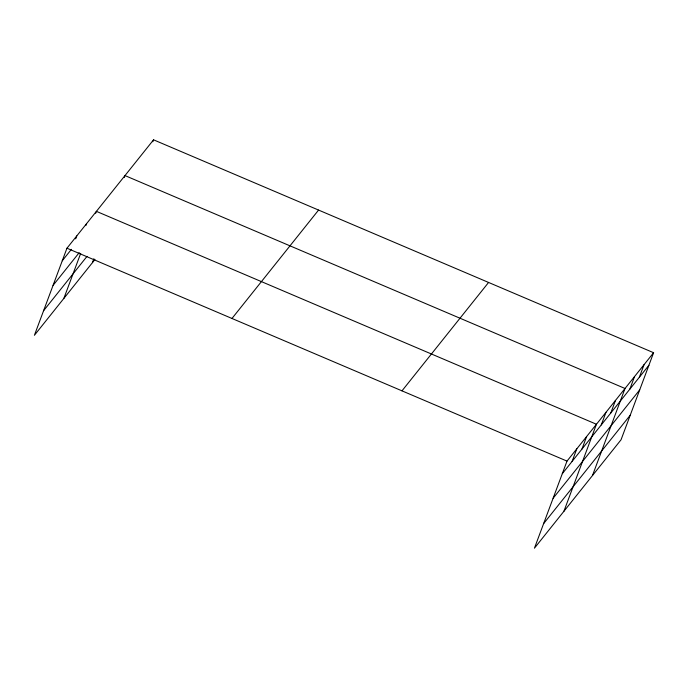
<?xml version="1.0" encoding="UTF-8"?>
<svg xmlns="http://www.w3.org/2000/svg" width="688" height="688" viewBox="0 0 688 688"><rect width="100%" height="100%" fill="white"/><g stroke="black" fill="none" stroke-linecap="round" stroke-linejoin="round"><path stroke-width="1.03" d="M653.6 352.712L566.998 461.106L534.438 548.181L621.04 439.787L653.6 352.712L153.562 139.819L66.96 248.213L34.4 335.288L94.961 259.488M75.689 238.831L76.772 235.924M85.862 225.578L86.585 223.643M63.846 298.437L80.685 253.399M95.675 213.297L96.406 211.354L596.444 424.247L563.885 511.33M92.424 262.67L93.895 258.731M124.253 177.521L124.984 175.586L625.022 388.479L592.463 475.563M152.831 141.754L153.562 139.819M572.106 461.416L576.811 448.817M581.919 449.126L586.632 436.536M601.26 424.926L605.973 412.327M610.789 412.998L615.493 400.399M629.838 389.15L634.551 376.551M639.367 377.23L644.071 364.631M62.247 260.804L71.406 249.34M53.062 285.391L79.232 252.625M43.593 310.709L87.006 256.366M231.976 318.467L318.57 210.072M401.99 390.844L488.583 282.45M562.294 473.697L648.887 365.302M553.1 498.284L639.702 389.89M543.632 523.602L630.234 415.208M66.96 248.213L566.998 461.106"/></g></svg>
